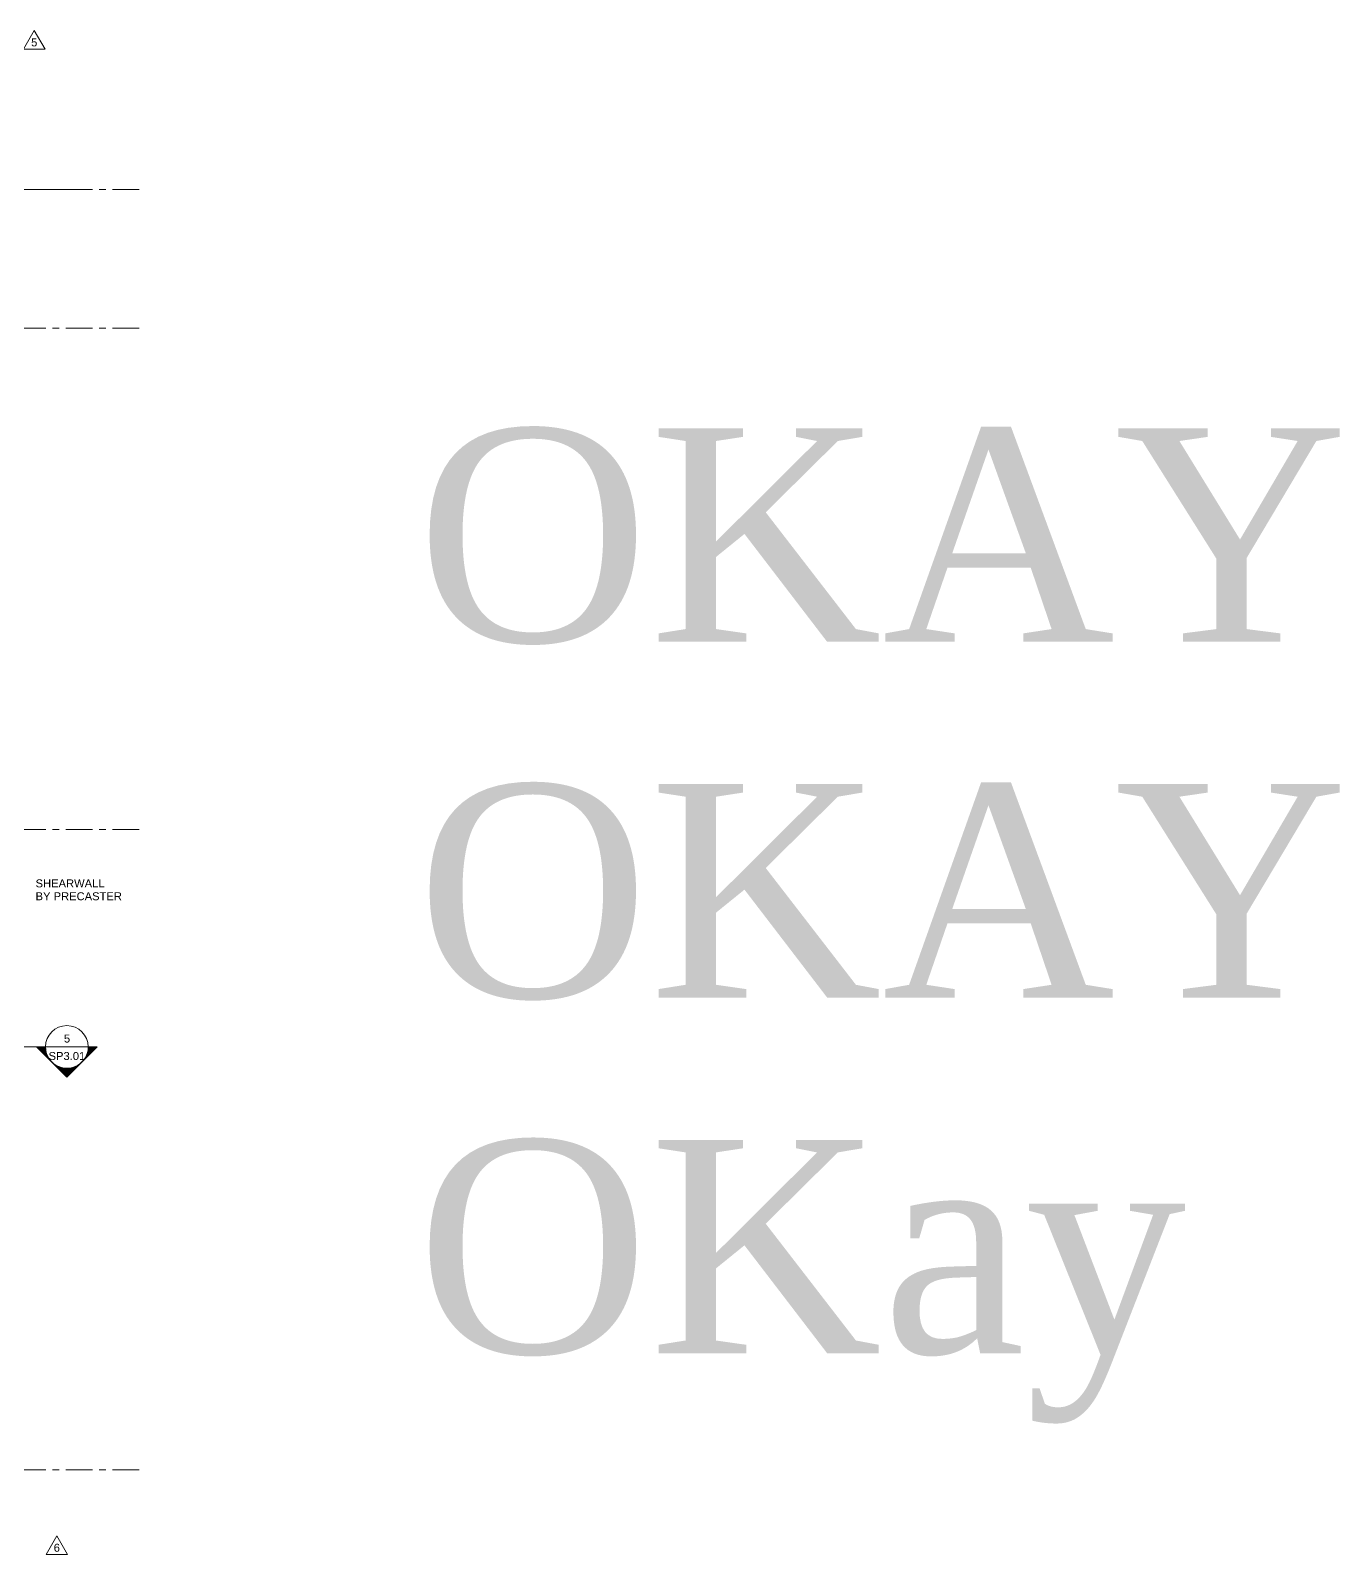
# Model space of a CAD drawing. Header units: feet. Extents: x 983 to 6590, y 136 to 5209.
# Drawn here: x 1213.6 to 1336.2, y 4992 to 5134.9 of the extents above; entities that cross this region are included whole.
import ezdxf

# ---------------------------------------------------------------- set-up
doc = ezdxf.new("R2010")
doc.units = ezdxf.units.FT
doc.header["$LTSCALE"] = 5
doc.header["$MEASUREMENT"] = 0
doc.linetypes.add('CENTER', pattern=[2, 1.25, -0.25, 0.25, -0.25])
doc.linetypes.add('Grid Line 1_2_', pattern=[0.875, 0.5, -0.125, 0.125, -0.125])
for name, color, linetype, lineweight in [('A-DETL', 250, 'Continuous', 9), ('G-ANNO-REVC-IDEN', 250, 'Continuous', 9), ('G-ANNO-SYMB', 250, 'Continuous', 9), ('G-ANNO-TEXT', 250, 'Continuous', 9), ('G-ANNO-TTLB-WIDE', 250, 'Continuous', 50), ('S-GRID', 1, 'CENTER', 9)]:
    doc.layers.add(name, color=color, linetype=linetype, lineweight=lineweight)
doc.styles.add('Arial', font='arial.ttf')
doc.styles.get("Standard").update_dxf_attribs({"font": 'arial.ttf'})

# ---------------------------------------------------------------- blocks, each defined once
blk = doc.blocks.new('Section - Section Head - Filled-1526-NORTH GARAGE FOUNDATION PLAN')
at = {"layer": 'G-ANNO-SYMB'}
h = blk.add_hatch(color=256, dxfattribs=at)
edge = h.paths.add_edge_path(flags=0)
edge.add_line((-0.427, 0.177), (-0.25, 0.354))
edge.add_line((-0.25, 0.354), (-0.25, 0.25))
edge.add_arc((-0.25, 0), 0.25, 90, 135)
h = blk.add_hatch(color=256, dxfattribs=at)
edge = h.paths.add_edge_path(flags=0)
edge.add_arc((-0.25, 0), 0.25, 45, 90)
edge.add_line((-0.25, 0.25), (-0.25, 0.354))
edge.add_line((-0.25, 0.354), (-0.073, 0.177))
h = blk.add_hatch(color=256, dxfattribs=at)
edge = h.paths.add_edge_path(flags=0)
edge.add_arc((-0.25, 0), 0.25, 137.9216, 180)
edge.add_line((-0.5, 0), (-0.604, 0))
edge.add_line((-0.604, 0), (-0.436, 0.168))
h = blk.add_hatch(color=256, dxfattribs=at)
edge = h.paths.add_edge_path(flags=0)
edge.add_line((-0.064, 0.168), (0.104, 0))
edge.add_line((0.104, 0), (0, 0))
edge.add_arc((-0.25, 0), 0.25, 0, 42.0784)
for p, q in [((-0.25, 0.354), (-0.604, 0)), ((-0.25, 0.354), (-0.427, 0.177)), ((-0.25, 0.354), (0.104, 0)), ((-0.25, 0.25), (-0.25, 0.354)), ((-0.073, 0.177), (-0.25, 0.354)), ((-0.25, 0.354), (-0.25, 0.25)), ((-0.436, 0.168), (-0.604, 0)), ((-0.5, 0), (-0.604, 0)), ((-0.604, 0), (-0.5, 0)), ((0.104, 0), (-0.064, 0.168)), ((0, 0), (0.104, 0)), ((0, 0), (0.104, 0))]:
    blk.add_line(p, q, dxfattribs=at)
for start, end in [(360, 180), (180, 360)]:
    blk.add_arc((-0.25, 0), 0.25, start, end, dxfattribs=at)
blk = doc.blocks.new('Revision Tag - Revision Tag-1868994-NORTH GARAGE FOUNDATION PLAN')
at = {"layer": 'G-ANNO-REVC-IDEN'}
for p, q in [((0, 0.138), (-0.126, -0.08)), ((0, 0.138), (0.126, -0.08)), ((-0.126, -0.08), (0.126, -0.08))]:
    blk.add_line(p, q, dxfattribs=at)

msp = doc.modelspace()

# ---------------------------------------------------------------- linework, layer by layer
at = {"layer": 'A-DETL', "lineweight": 20}
msp.add_line((1210.4915312, 5120), (1219.1581979, 5120), dxfattribs=at)
at = {"layer": 'G-ANNO-SYMB'}
for q in [(1200.6140663, 5039.6257375), (1218.9691826, 5039.6257375)]:
    msp.add_line((1214.9691826, 5039.6257375), q, dxfattribs=at)
at = {"layer": 'S-GRID', "linetype": 'Grid Line 1_2_'}
for p, q in [((1223.7579736, 5120), (987.5957821, 5120)), ((1223.7579736, 5107), (987.5957821, 5107)), ((1223.7579736, 5060), (987.5957821, 5060)), ((1223.7579736, 5000), (987.5957821, 5000))]:
    msp.add_line(p, q, dxfattribs=at)

# ---------------------------------------------------------------- block references
at = {"layer": 'G-ANNO-REVC-IDEN', "xscale": 7.999999999999992, "yscale": 7.999999999999992, "zscale": 7.999999999999992}
for p in [(1213.9145468, 5133.7903396), (1216.0327261, 4992.6928278)]:
    msp.add_blockref('Revision Tag - Revision Tag-1868994-NORTH GARAGE FOUNDATION PLAN', p, dxfattribs=at)
at = {"layer": 'G-ANNO-SYMB', "xscale": 7.999999999999992, "yscale": 7.999999999999992, "zscale": 7.999999999999992, "rotation": 180}
msp.add_blockref('Section - Section Head - Filled-1526-NORTH GARAGE FOUNDATION PLAN', (1214.9691826, 5039.6257375), dxfattribs=at)

# ---------------------------------------------------------------- texts
at = {"layer": 'G-ANNO-REVC-IDEN', "char_height": 0.75, "width": 0.707, "attachment_point": 1, "style": 'Arial'}
for s, insert in [('5', (1213.6192733, 5134.1568475)), ('6', (1215.7374526, 4993.0593358))]:
    msp.add_mtext(s, dxfattribs=dict(at, insert=insert))
at = {"layer": 'G-ANNO-SYMB', "char_height": 0.75, "attachment_point": 1, "style": 'Arial'}
for s, insert, width in [('5', (1216.6924346, 5040.7847906), 0.707), ('SP3.01', (1215.2546393, 5039.1484369), 4.1915)]:
    msp.add_mtext(s, dxfattribs=dict(at, insert=insert, width=width))
at = {"layer": 'G-ANNO-TEXT', "color": 7, "char_height": 0.75, "attachment_point": 1, "style": 'Arial'}
for s, insert, width in [('SHEARWALL', (1214.0366441, 5055.330641), 7.979), ('BY PRECASTER', (1214.0366441, 5054.1223076), 9.92325)]:
    msp.add_mtext(s, dxfattribs=dict(at, insert=insert, width=width))
at = {"layer": 'G-ANNO-TTLB-WIDE', "color": 221, "ltscale": 10, "insert": (1249.7225328, 5097.5972847), "char_height": 20, "attachment_point": 1}
msp.add_mtext_dynamic_manual_height_columns('{\\fTimes New Roman|b0|i0|c0|p18;OKAY OKAY OKay}', width=7.193981759, gutter_width=3.75, heights=[0], dxfattribs=at)

doc.saveas('drawing.dxf')
